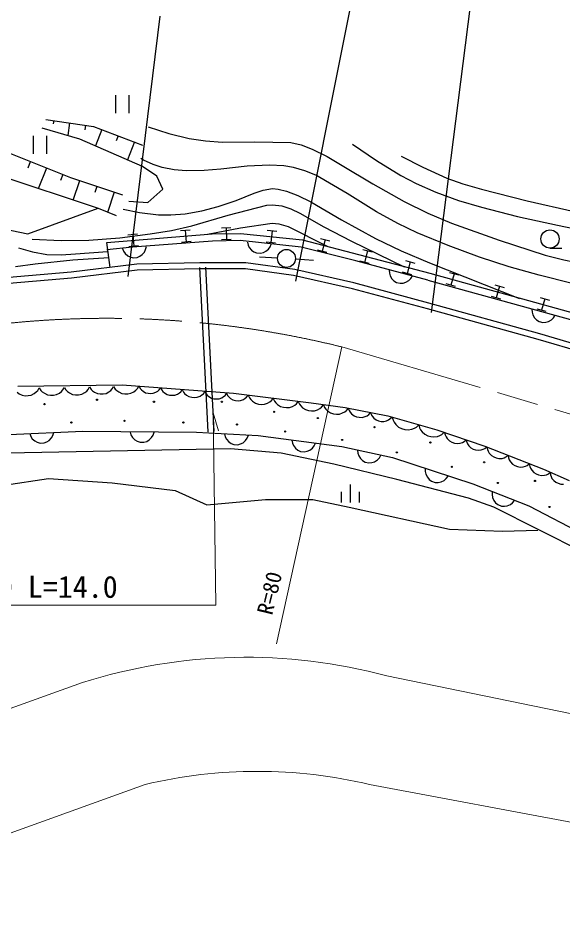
# Model space of a CAD drawing. Units: millimetres, scale not verified. Extents: x 40000 to 680000, y 20000 to 380000.
# Drawn here: x 103388 to 148733, y 243120 to 318887 of the extents above; entities that cross this region are included whole.
import ezdxf
from ezdxf.enums import TextEntityAlignment as Align

# ---------------------------------------------------------------- set-up
doc = ezdxf.new("R2010")
doc.units = ezdxf.units.MM
doc.header["$LTSCALE"] = 1000
doc.linetypes.add('CHAIN', pattern=[18.5, 12, -1.5, 3.5, -1.5])
for name, color, linetype, lineweight in [('M-BGD', 7, 'Continuous', 25), ('M-BGD-EXST', 7, 'Continuous', 25), ('M-BMK', 2, 'CHAIN', 13), ('M-STR-HTXT', 7, 'Continuous', 13)]:
    doc.layers.add(name, color=color, linetype=linetype, lineweight=lineweight)
doc.styles.add('ＭＳ ゴシック', font='')
doc.styles.get('ＭＳ ゴシック').set_extended_font_data('MS Gothic')

msp = doc.modelspace()

# ---------------------------------------------------------------- linework, layer by layer
at = {"layer": 'M-BGD'}
for p, q in [((111487, 312470), (111487, 310970)), ((112627, 310970), (112627, 312470)), ((105684, 310460), (109663, 309863)), ((106347, 310361), (106307, 310096)), ((107673, 310162), (107515, 309106)), ((109000, 309963), (108943, 309581)), ((108519, 308819), (105385, 309714)), ((109663, 309863), (113742, 308321)), ((110343, 309606), (109828, 308245)), ((107773, 305586), (99665, 308819)), ((104638, 309092), (104638, 307592)), ((105778, 307592), (105778, 309092)), ((113742, 306531), (108519, 308819)), ((111702, 309092), (111540, 308663)), ((113062, 308578), (112494, 307077)), ((104395, 306933), (104181, 306397)), ((100409, 306262), (110039, 303052)), ((105746, 306394), (105060, 304675)), ((114935, 305735), (113742, 306531)), ((107097, 305855), (106900, 305359)), ((112100, 304143), (107773, 305586)), ((108494, 305345), (107942, 303688)), ((115433, 304641), (114935, 305735)), ((109937, 304864), (109770, 304364)), ((114189, 303546), (115433, 304641)), ((111379, 304384), (110819, 302703)), ((112598, 303646), (114189, 303546)), ((104203, 300936), (110039, 303052)), ((110039, 303052), (111553, 302452)), ((100628, 301666), (104203, 300936)), ((110777, 300209), (119529, 300916)), ((112526, 300852), (113323, 300916)), ((112925, 300884), (113005, 299887)), ((116902, 301206), (117699, 301270)), ((117301, 301238), (117381, 300241)), ((119529, 300916), (121898, 300962)), ((120304, 301431), (121104, 301447)), ((120704, 301439), (120723, 300439)), ((121898, 300962), (127054, 300419)), ((124130, 301230), (124926, 301146)), ((124528, 301188), (124423, 300193)), ((111033, 298132), (110777, 300209)), ((119557, 300317), (112903, 299827)), ((117780, 300273), (116983, 300209)), ((121872, 300361), (119557, 300317)), ((121123, 300447), (120323, 300432)), ((126948, 299827), (121872, 300361)), ((122468, 300238), (122529, 299992)), ((124821, 300152), (124026, 300235)), ((124363, 299845), (124462, 300078)), ((127054, 300419), (137656, 297646)), ((128560, 300542), (129334, 300340)), ((128947, 300441), (128694, 299473)), ((112903, 299827), (110765, 299605)), ((112067, 299713), (112165, 299480)), ((112165, 299480), (112299, 299289)), ((112299, 299289), (112513, 299104)), ((113404, 299920), (112607, 299855)), ((113710, 299191), (113895, 299405)), ((113895, 299405), (114000, 299613)), ((114000, 299613), (114062, 299858)), ((122529, 299992), (122632, 299783)), ((122632, 299783), (122816, 299568)), ((122816, 299568), (123006, 299432)), ((123006, 299432), (123238, 299333)), ((123238, 299333), (123557, 299308)), ((123557, 299308), (123803, 299368)), ((123803, 299368), (124012, 299472)), ((124012, 299472), (124227, 299655)), ((124227, 299655), (124363, 299845)), ((131489, 298670), (126948, 299827)), ((129081, 299372), (128307, 299575)), ((132095, 299618), (132869, 299415)), ((132482, 299516), (132228, 298549)), ((147663, 299738), (148663, 299738)), ((112513, 299104), (112721, 298999)), ((112721, 298999), (112966, 298936)), ((112966, 298936), (113285, 298960)), ((113285, 298960), (113519, 299057)), ((113519, 299057), (113710, 299191)), ((124978, 298911), (123479, 298986)), ((126475, 298829), (127973, 298741)), ((137499, 297067), (131489, 298670)), ((132615, 298448), (131841, 298650)), ((135629, 298693), (136403, 298491)), ((136016, 298592), (135763, 297624)), ((113258, 298404), (107785, 297734)), ((113293, 297905), (107838, 297237)), ((118521, 298516), (113258, 298404)), ((118527, 298016), (113293, 297905)), ((119204, 284428), (118503, 298129)), ((122347, 298516), (118521, 298516)), ((122312, 298016), (118527, 298016)), ((119703, 284454), (119003, 298155)), ((126321, 297460), (122312, 298016)), ((126411, 297952), (122347, 298516)), ((131340, 296832), (126411, 297952)), ((134270, 297894), (134291, 297641)), ((107785, 297734), (100202, 297065)), ((107838, 297237), (100266, 296569)), ((131220, 296346), (126321, 297460)), ((134291, 297641), (134361, 297419)), ((134361, 297419), (134508, 297177)), ((134508, 297177), (134674, 297013)), ((134674, 297013), (134888, 296879)), ((136150, 297523), (135376, 297726)), ((135674, 296894), (135916, 297041)), ((135916, 297041), (136079, 297207)), ((136079, 297207), (136214, 297421)), ((137499, 297067), (163988, 289752)), ((137656, 297646), (164109, 290342)), ((139293, 297713), (140065, 297500)), ((139679, 297606), (139413, 296642)), ((137455, 294676), (131220, 296346)), ((137586, 295158), (131340, 296832)), ((134888, 296879), (135199, 296803)), ((135199, 296803), (135451, 296824)), ((135451, 296824), (135674, 296894)), ((139798, 296536), (139027, 296749)), ((143072, 296669), (143843, 296456)), ((143458, 296563), (143192, 295599)), ((143577, 295492), (142806, 295705)), ((146851, 295626), (147622, 295413)), ((147237, 295519), (146971, 294555)), ((146833, 292596), (137586, 295158)), ((146695, 292115), (137455, 294676)), ((146168, 294655), (146183, 294402)), ((146183, 294402), (146247, 294178)), ((146247, 294178), (146388, 293933)), ((147356, 294449), (146585, 294662)), ((147960, 293926), (148099, 294137)), ((146388, 293933), (146551, 293766)), ((146551, 293766), (146762, 293626)), ((146762, 293626), (147071, 293543)), ((147071, 293543), (147323, 293559)), ((147323, 293559), (147548, 293623)), ((147548, 293623), (147792, 293764)), ((147792, 293764), (147960, 293926)), ((163421, 287697), (146833, 292596)), ((163285, 287216), (146695, 292115)), ((103367, 288250), (112044, 288351)), ((105013, 287882), (105136, 288094)), ((105136, 288094), (105265, 287887)), ((106989, 287791), (107113, 287920)), ((107113, 287920), (107235, 288132)), ((107235, 288132), (107365, 287924)), ((107365, 287924), (107493, 287800)), ((109089, 287829), (109213, 287957)), ((109213, 287957), (109335, 288169)), ((109335, 288169), (109458, 287972)), ((109458, 287972), (109581, 287854)), ((111100, 287881), (111218, 288003)), ((111218, 288003), (111335, 288205)), ((111335, 288205), (111464, 287997)), ((111464, 287997), (111593, 287874)), ((112044, 288351), (121326, 287644)), ((113188, 287902), (113312, 288030)), ((113312, 288030), (113434, 288243)), ((113458, 288243), (113551, 288055)), ((113551, 288055), (113649, 287938)), ((113649, 287938), (113784, 287819)), ((115013, 287826), (115129, 287924)), ((115129, 287924), (115252, 288095)), ((115252, 288095), (115344, 287907)), ((116923, 287776), (117045, 287947)), ((117045, 287947), (117143, 287748)), ((103294, 287725), (103464, 287602)), ((103464, 287602), (103718, 287481)), ((103718, 287481), (103971, 287443)), ((103971, 287443), (104223, 287448)), ((104223, 287448), (104474, 287494)), ((104474, 287494), (104724, 287625)), ((104724, 287625), (104890, 287754)), ((104890, 287754), (105013, 287882)), ((105265, 287887), (105394, 287763)), ((105394, 287763), (105564, 287640)), ((105564, 287640), (105818, 287518)), ((105818, 287518), (106071, 287481)), ((106071, 287481), (106323, 287485)), ((106323, 287485), (106574, 287532)), ((106574, 287532), (106824, 287662)), ((106824, 287662), (106989, 287791)), ((107493, 287800), (107663, 287677)), ((107663, 287677), (107918, 287556)), ((107918, 287556), (108170, 287518)), ((108170, 287518), (108422, 287523)), ((108422, 287523), (108674, 287569)), ((108674, 287569), (108923, 287700)), ((108923, 287700), (109089, 287829)), ((109581, 287854), (109743, 287737)), ((109743, 287737), (109985, 287621)), ((109985, 287621), (110225, 287585)), ((110225, 287585), (110465, 287589)), ((110465, 287589), (110705, 287634)), ((110705, 287634), (110943, 287758)), ((110943, 287758), (111100, 287881)), ((111593, 287874), (111763, 287751)), ((111763, 287751), (112017, 287629)), ((112017, 287629), (112270, 287592)), ((112270, 287592), (112522, 287596)), ((112522, 287596), (112773, 287643)), ((112773, 287643), (113023, 287773)), ((113023, 287773), (113188, 287902)), ((113784, 287819), (113990, 287693)), ((113990, 287693), (114203, 287640)), ((114203, 287640), (114418, 287622)), ((114418, 287622), (114636, 287640)), ((114636, 287640), (114860, 287730)), ((114860, 287730), (115013, 287826)), ((115344, 287907), (115443, 287790)), ((115443, 287790), (115578, 287671)), ((115578, 287671), (115784, 287545)), ((115784, 287545), (115996, 287492)), ((115996, 287492), (116212, 287474)), ((116212, 287474), (116430, 287492)), ((116430, 287492), (116654, 287582)), ((116654, 287582), (116807, 287678)), ((116807, 287678), (116923, 287776)), ((117143, 287748), (117248, 287625)), ((117248, 287625), (117390, 287499)), ((117390, 287499), (117608, 287367)), ((117608, 287367), (117832, 287310)), ((117832, 287310), (118059, 287291)), ((118059, 287291), (118289, 287310)), ((118289, 287310), (118526, 287405)), ((118526, 287405), (118687, 287506)), ((118687, 287506), (118810, 287610)), ((118810, 287610), (118939, 287790)), ((118939, 287790), (119032, 287602)), ((119032, 287602), (119131, 287486)), ((119131, 287486), (119265, 287366)), ((119265, 287366), (119472, 287241)), ((119472, 287241), (119684, 287187)), ((119684, 287187), (119899, 287169)), ((119899, 287169), (120117, 287187)), ((120117, 287187), (120342, 287277)), ((120342, 287277), (120494, 287373)), ((120494, 287373), (120610, 287472)), ((120610, 287472), (120733, 287642)), ((120733, 287642), (120826, 287454)), ((120826, 287454), (120925, 287338)), ((120925, 287338), (121059, 287218)), ((121059, 287218), (121266, 287093)), ((121326, 287644), (127783, 286837)), ((122135, 287129), (122288, 287225)), ((122288, 287225), (122404, 287324)), ((122404, 287324), (122527, 287494)), ((122547, 287492), (122645, 287267)), ((122645, 287267), (122754, 287126)), ((124478, 287030), (124630, 287222)), ((124630, 287222), (124728, 286997)), ((121266, 287093), (121478, 287039)), ((121478, 287039), (121693, 287021)), ((121693, 287021), (121911, 287039)), ((121911, 287039), (122135, 287129)), ((122754, 287126), (122904, 286980)), ((122904, 286980), (123138, 286822)), ((123138, 286822), (123383, 286748)), ((123383, 286748), (123633, 286716)), ((123633, 286716), (123888, 286725)), ((123888, 286725), (124154, 286818)), ((124154, 286818), (124337, 286921)), ((124337, 286921), (124478, 287030)), ((124728, 286997), (124837, 286856)), ((124837, 286856), (124987, 286710)), ((124987, 286710), (125221, 286552)), ((125221, 286552), (125465, 286478)), ((125465, 286478), (125715, 286446)), ((125715, 286446), (125970, 286455)), ((125970, 286455), (126237, 286548)), ((126237, 286548), (126419, 286651)), ((126419, 286651), (126560, 286760)), ((126560, 286760), (126712, 286952)), ((126712, 286952), (126810, 286728)), ((126810, 286728), (126919, 286586)), ((126919, 286586), (127070, 286440)), ((127070, 286440), (127303, 286283)), ((127783, 286837), (130624, 286461)), ((128502, 286381), (128643, 286490)), ((128643, 286490), (128795, 286682)), ((128795, 286682), (128893, 286458)), ((128893, 286458), (129002, 286317)), ((130624, 286461), (134163, 285762)), ((130726, 286220), (130878, 286412)), ((130861, 286414), (130934, 286205)), ((127303, 286283), (127548, 286209)), ((127548, 286209), (127798, 286176)), ((127798, 286176), (128053, 286185)), ((128053, 286185), (128319, 286278)), ((128319, 286278), (128502, 286381)), ((129002, 286317), (129152, 286170)), ((129152, 286170), (129386, 286013)), ((129386, 286013), (129630, 285939)), ((129630, 285939), (129880, 285906)), ((129880, 285906), (130136, 285916)), ((130136, 285916), (130402, 286008)), ((130402, 286008), (130584, 286112)), ((130584, 286112), (130726, 286220)), ((130934, 286205), (131023, 286071)), ((131023, 286071), (131149, 285928)), ((131149, 285928), (131349, 285771)), ((131349, 285771), (131565, 285687)), ((131565, 285687), (131788, 285641)), ((132019, 285632), (132265, 285698)), ((132265, 285698), (132437, 285779)), ((132437, 285779), (132572, 285868)), ((132572, 285868), (132722, 286031)), ((132722, 286031), (132791, 285833)), ((132791, 285833), (132875, 285705)), ((132875, 285705), (132994, 285570)), ((134163, 285762), (138237, 284610)), ((134343, 285513), (134485, 285667)), ((134534, 285657), (134602, 285398)), ((131788, 285641), (132019, 285632)), ((132994, 285570), (133184, 285421)), ((133184, 285421), (133388, 285342)), ((133388, 285342), (133600, 285298)), ((133600, 285298), (133819, 285290)), ((133819, 285290), (134052, 285352)), ((134052, 285352), (134215, 285429)), ((134215, 285429), (134343, 285513)), ((134602, 285398), (134696, 285226)), ((134696, 285226), (134834, 285042)), ((134834, 285042), (135060, 284833)), ((136545, 284831), (136742, 285013)), ((136742, 285013), (136807, 284765)), ((102629, 284217), (108775, 284492)), ((104344, 284290), (104435, 284054)), ((106163, 283933), (106273, 284138)), ((106273, 284138), (106342, 284381)), ((108775, 284492), (118222, 284400)), ((112700, 284412), (112778, 284171)), ((112778, 284171), (112896, 283970)), ((114496, 283953), (114618, 284152)), ((114618, 284152), (114700, 284391)), ((118222, 284400), (123358, 284125)), ((120555, 284265), (120620, 284021)), ((122457, 283909), (122551, 284143)), ((135060, 284833), (135312, 284711)), ((135312, 284711), (135577, 284634)), ((135577, 284634), (135855, 284601)), ((135855, 284601), (136158, 284656)), ((136158, 284656), (136374, 284737)), ((136374, 284737), (136545, 284831)), ((136807, 284765), (136897, 284602)), ((136897, 284602), (137029, 284426)), ((137029, 284426), (137245, 284225)), ((137245, 284225), (137486, 284109)), ((138237, 284610), (142228, 283252)), ((138296, 284056), (138502, 284134)), ((138502, 284134), (138666, 284223)), ((138666, 284223), (138854, 284398)), ((138894, 284386), (138941, 284169)), ((138941, 284169), (139011, 284024)), ((104435, 284054), (104564, 283860)), ((104564, 283860), (104773, 283669)), ((104773, 283669), (104978, 283558)), ((104978, 283558), (105222, 283489)), ((105222, 283489), (105541, 283504)), ((105541, 283504), (105778, 283595)), ((105778, 283595), (105972, 283724)), ((105972, 283724), (106163, 283933)), ((112896, 283970), (113093, 283768)), ((113093, 283768), (113292, 283646)), ((113292, 283646), (113531, 283563)), ((113531, 283563), (113851, 283560)), ((113851, 283560), (114092, 283637)), ((114092, 283637), (114293, 283755)), ((114293, 283755), (114496, 283953)), ((120620, 284021), (120728, 283814)), ((120728, 283814), (120915, 283602)), ((120915, 283602), (121108, 283470)), ((121108, 283470), (121342, 283376)), ((121342, 283376), (121662, 283356)), ((121662, 283356), (121906, 283421)), ((121906, 283421), (122113, 283529)), ((122113, 283529), (122325, 283716)), ((122325, 283716), (122457, 283909)), ((123358, 284125), (130329, 283208)), ((126172, 283749), (126219, 283500)), ((126219, 283500), (126311, 283286)), ((128043, 283256), (128154, 283483)), ((137486, 284109), (137740, 284035)), ((137740, 284035), (138006, 284003)), ((138006, 284003), (138296, 284056)), ((139011, 284024), (139118, 283867)), ((139118, 283867), (139297, 283685)), ((139297, 283685), (139500, 283575)), ((139500, 283575), (139716, 283501)), ((139716, 283501), (139944, 283463)), ((139944, 283463), (140196, 283497)), ((140196, 283497), (140377, 283556)), ((140377, 283556), (140522, 283627)), ((140522, 283627), (140692, 283769)), ((140692, 283769), (140735, 283564)), ((140735, 283564), (140802, 283427)), ((140802, 283427), (140904, 283278)), ((121057, 283024), (102506, 282657)), ((125276, 282657), (121057, 283024)), ((129679, 281740), (125276, 282657)), ((126311, 283286), (126483, 283061)), ((126483, 283061), (126665, 282916)), ((126665, 282916), (126893, 282804)), ((126893, 282804), (127210, 282762)), ((127210, 282762), (127458, 282809)), ((127458, 282809), (127672, 282902)), ((127672, 282902), (127897, 283073)), ((127897, 283073), (128043, 283256)), ((130329, 283208), (134548, 282290)), ((131642, 282917), (131669, 282666)), ((131669, 282666), (131742, 282444)), ((140904, 283278), (141073, 283106)), ((141073, 283106), (141265, 283001)), ((141265, 283001), (141470, 282931)), ((141470, 282931), (141686, 282895)), ((141686, 282895), (141925, 282927)), ((141925, 282927), (142096, 282983)), ((142096, 282983), (142234, 283050)), ((142228, 283252), (147125, 281318)), ((142234, 283050), (142394, 283185)), ((142416, 283178), (142451, 282959)), ((142451, 282959), (142515, 282811)), ((142515, 282811), (142613, 282648)), ((142613, 282648), (142783, 282458)), ((131742, 282444), (131894, 282206)), ((131894, 282206), (132064, 282045)), ((132064, 282045), (132281, 281915)), ((132281, 281915), (132593, 281846)), ((132593, 281846), (132845, 281872)), ((132845, 281872), (133066, 281946)), ((133066, 281946), (133304, 282098)), ((133304, 282098), (133465, 282267)), ((133465, 282267), (133595, 282484)), ((134548, 282290), (141236, 280089)), ((142783, 282458), (142980, 282338)), ((142980, 282338), (143192, 282253)), ((143192, 282253), (143418, 282204)), ((143418, 282204), (143672, 282225)), ((143672, 282225), (143855, 282274)), ((143855, 282274), (144003, 282338)), ((144003, 282338), (144180, 282472)), ((144180, 282472), (144215, 282253)), ((144215, 282253), (144279, 282105)), ((144279, 282105), (144377, 281943)), ((144377, 281943), (144547, 281752)), ((134907, 280456), (129679, 281740)), ((137280, 281379), (137280, 281126)), ((137280, 281126), (137330, 280899)), ((144547, 281752), (144744, 281632)), ((144744, 281632), (144956, 281548)), ((144956, 281548), (145182, 281498)), ((145182, 281498), (145436, 281519)), ((145436, 281519), (145619, 281569)), ((145619, 281569), (145768, 281632)), ((145768, 281632), (145944, 281766)), ((145944, 281766), (145979, 281548)), ((145979, 281548), (146043, 281399)), ((146043, 281399), (146142, 281237)), ((146142, 281237), (146311, 281047)), ((147125, 281318), (149265, 280371)), ((102231, 279997), (105899, 280548)), ((105899, 280548), (111219, 280181)), ((140869, 278897), (134907, 280456)), ((137330, 280899), (137457, 280646)), ((137457, 280646), (137608, 280469)), ((137608, 280469), (137811, 280317)), ((138595, 280266), (138848, 280392)), ((138848, 280392), (139025, 280544)), ((139025, 280544), (139177, 280746)), ((146311, 281047), (146509, 280927)), ((146509, 280927), (146720, 280842)), ((146720, 280842), (146946, 280793)), ((146946, 280793), (147200, 280814)), ((147200, 280814), (147384, 280863)), ((147384, 280863), (147532, 280927)), ((147532, 280927), (147708, 281061)), ((147683, 281071), (147701, 280862)), ((147701, 280862), (147751, 280717)), ((147751, 280717), (147833, 280557)), ((147833, 280557), (147979, 280365)), ((147979, 280365), (148158, 280238)), ((111219, 280181), (116447, 279539)), ((131032, 280044), (131032, 278544)), ((137811, 280317), (138114, 280215)), ((138114, 280215), (138367, 280215)), ((138367, 280215), (138595, 280266)), ((141236, 280089), (145913, 278255)), ((148158, 280238), (148352, 280143)), ((148352, 280143), (148562, 280081)), ((148562, 280081), (148803, 280083)), ((116447, 279539), (119107, 278346)), ((130282, 279444), (130282, 278544)), ((131782, 279444), (131782, 278544)), ((142978, 278163), (140869, 278897)), ((142854, 279455), (142840, 279202)), ((142840, 279202), (142879, 278972)), ((142879, 278972), (142992, 278713)), ((119107, 278346), (123968, 278805)), ((123968, 278805), (127912, 278805)), ((127912, 278805), (130939, 278163)), ((130939, 278163), (139307, 276329)), ((151508, 273852), (142978, 278163)), ((142992, 278713), (143135, 278528)), ((143135, 278528), (143329, 278366)), ((143329, 278366), (143627, 278249)), ((143627, 278249), (143880, 278236)), ((143880, 278236), (144110, 278275)), ((144110, 278275), (144369, 278388)), ((144369, 278388), (144553, 278530)), ((144553, 278530), (144716, 278724)), ((145913, 278255), (151875, 275136)), ((139307, 276329), (143710, 276145)), ((143710, 276145), (146645, 276237))]:
    msp.add_line(p, q, dxfattribs=at)
for points in [[(114204, 309826), (115926, 309286), (117617, 308870), (118996, 308662), (120393, 308558), (123095, 308598), (126089, 308528), (126942, 308331), (127867, 307991), (129125, 307358), (130353, 306621), (132913, 305079), (135536, 303627), (137496, 302659), (139461, 301806), (143423, 300405), (147272, 299154), (148817, 298747), (150423, 298437), (152013, 298244), (153815, 298141), (155766, 298149), (157962, 298272), (165454, 298850)], [(131225, 308394), (133214, 307036), (135255, 305776), (136513, 305115), (138159, 304393), (140046, 303715), (141971, 303139), (144973, 302379), (148288, 301649), (151620, 300953), (155183, 300329), (156574, 300215), (157790, 300212), (160812, 300520)], [(149523, 296796), (146771, 297479), (144266, 298185), (141797, 298992), (139194, 299948), (136615, 301010), (134988, 301783), (133214, 302748), (130787, 304292), (128159, 305802), (127248, 306173), (126309, 306440), (125500, 306579), (124305, 306650), (122463, 306548), (120271, 306317), (118880, 306197), (117372, 306173), (116365, 306253), (115377, 306444), (114619, 306696), (113833, 307074), (113597, 307201)], [(135288, 307389), (137077, 306471), (139079, 305563), (140422, 305078), (141954, 304641), (145777, 303665), (149681, 302779), (150615, 302728), (151809, 302779), (153564, 302983)], [(112118, 302992), (113496, 302712), (115080, 302506), (116099, 302494), (117300, 302599), (118683, 302848), (120031, 303194), (121545, 303702), (123023, 304306), (123795, 304569), (124573, 304689), (125040, 304659), (125739, 304483), (126676, 304124), (127751, 303590), (130308, 302078), (133124, 300545), (135286, 299519), (137639, 298522), (145125, 295535)], [(104558, 300471), (106959, 300373), (109266, 300391), (111858, 300604), (114383, 300912), (116157, 301210), (117845, 301603), (120880, 302490), (124077, 303310), (124572, 303344), (125342, 303249), (126093, 303001), (126830, 302648), (128829, 301503), (131134, 300311), (135536, 298173)], [(119161, 300902), (121902, 301438), (124525, 301823), (125098, 301764), (125858, 301539), (129120, 299897)], [(103409, 299753), (104569, 299418), (105761, 299205), (106958, 299185), (108163, 299268), (110830, 299466)], [(110926, 298939), (107933, 298722), (104796, 298390), (103170, 298173)]]:
    msp.add_lwpolyline(points, dxfattribs=at)
for centre, radius in [((147663, 300498), 760), ((125727, 298873), 750), ((105583, 286744), 50), ((105583, 286744), 30), ((105583, 286744), 10), ((109948, 287106), 50), ((109948, 287106), 30), ((109948, 287106), 10), ((114688, 286939), 50), ((114688, 286939), 30), ((114688, 286939), 10), ((120349, 286939), 50), ((120349, 286939), 30), ((120349, 286939), 10), ((124698, 286103), 50), ((124698, 286103), 30), ((124698, 286103), 10), ((107814, 285210), 50), ((107814, 285210), 30), ((107814, 285210), 10), ((112235, 285350), 50), ((112235, 285350), 30), ((112235, 285350), 10), ((117142, 285210), 50), ((117142, 285210), 30), ((117142, 285210), 10), ((121603, 285043), 50), ((121603, 285043), 30), ((121603, 285043), 10), ((128333, 285581), 50), ((128333, 285581), 30), ((128333, 285581), 10), ((125618, 284458), 50), ((125618, 284458), 30), ((125618, 284458), 10), ((133053, 284823), 50), ((133053, 284823), 30), ((133053, 284823), 10), ((130366, 283755), 50), ((130366, 283755), 30), ((130366, 283755), 10), ((137704, 283548), 50), ((137704, 283548), 30), ((137704, 283548), 10), ((134914, 282721), 50), ((134914, 282721), 30), ((134914, 282721), 10), ((142184, 281895), 50), ((142184, 281895), 30), ((142184, 281895), 10), ((139496, 281516), 50), ((139496, 281516), 30), ((139496, 281516), 10), ((146421, 280344), 50), ((146421, 280344), 30), ((146421, 280344), 10), ((143321, 280172), 50), ((143321, 280172), 30), ((143321, 280172), 10), ((147627, 278173), 50), ((147627, 278173), 30), ((147627, 278173), 10)]:
    msp.add_circle(centre, radius, dxfattribs=at)
at = {"layer": 'M-BGD-EXST'}
for p, q in [((126515, 296972), (131116, 320056)), ((141015, 319914), (137772, 294380)), ((115176, 319069), (112504, 297377))]:
    msp.add_line(p, q, dxfattribs=at)
at = {"layer": 'M-BMK'}
msp.add_line((130330, 291508), (165680, 281119), dxfattribs=at)
msp.add_arc((110766, 212336), 81553, 76.12019, 119.4158, dxfattribs=at)
at = {"layer": 'M-STR-HTXT'}
for p, q in [((130330, 291508), (124881, 266773)), ((119633, 286011), (120073, 284517)), ((119844, 270002), (119633, 286011)), ((87487, 270002), (119844, 270002)), ((134082, 264102), (197298, 251164)), ((108729, 263550), (83881, 254578)), ((113949, 255055), (88215, 245798)), ((196074, 243120), (132649, 255055))]:
    msp.add_line(p, q, dxfattribs=at)
for centre, radius, start, end in [((123596, 201633), 123118, 70.72428, 120.16141), ((122346, 220564), 45091, 74.91458, 107.57758), ((123299, 215728), 40423, 76.62656, 103.37338)]:
    msp.add_arc(centre, radius, start, end, dxfattribs=at)

# ---------------------------------------------------------------- texts
at = {"layer": 'M-STR-HTXT', "style": 'ＭＳ ゴシック'}
msp.add_text('土管Φ300 L=14.0', height=1833, dxfattribs=at).set_placement((92201, 270056), align=Align.BOTTOM_LEFT)
msp.add_text('R=80', height=1320, rotation=76.4, dxfattribs=at).set_placement((124918, 269008), align=Align.BOTTOM_LEFT)

doc.saveas('drawing.dxf')
